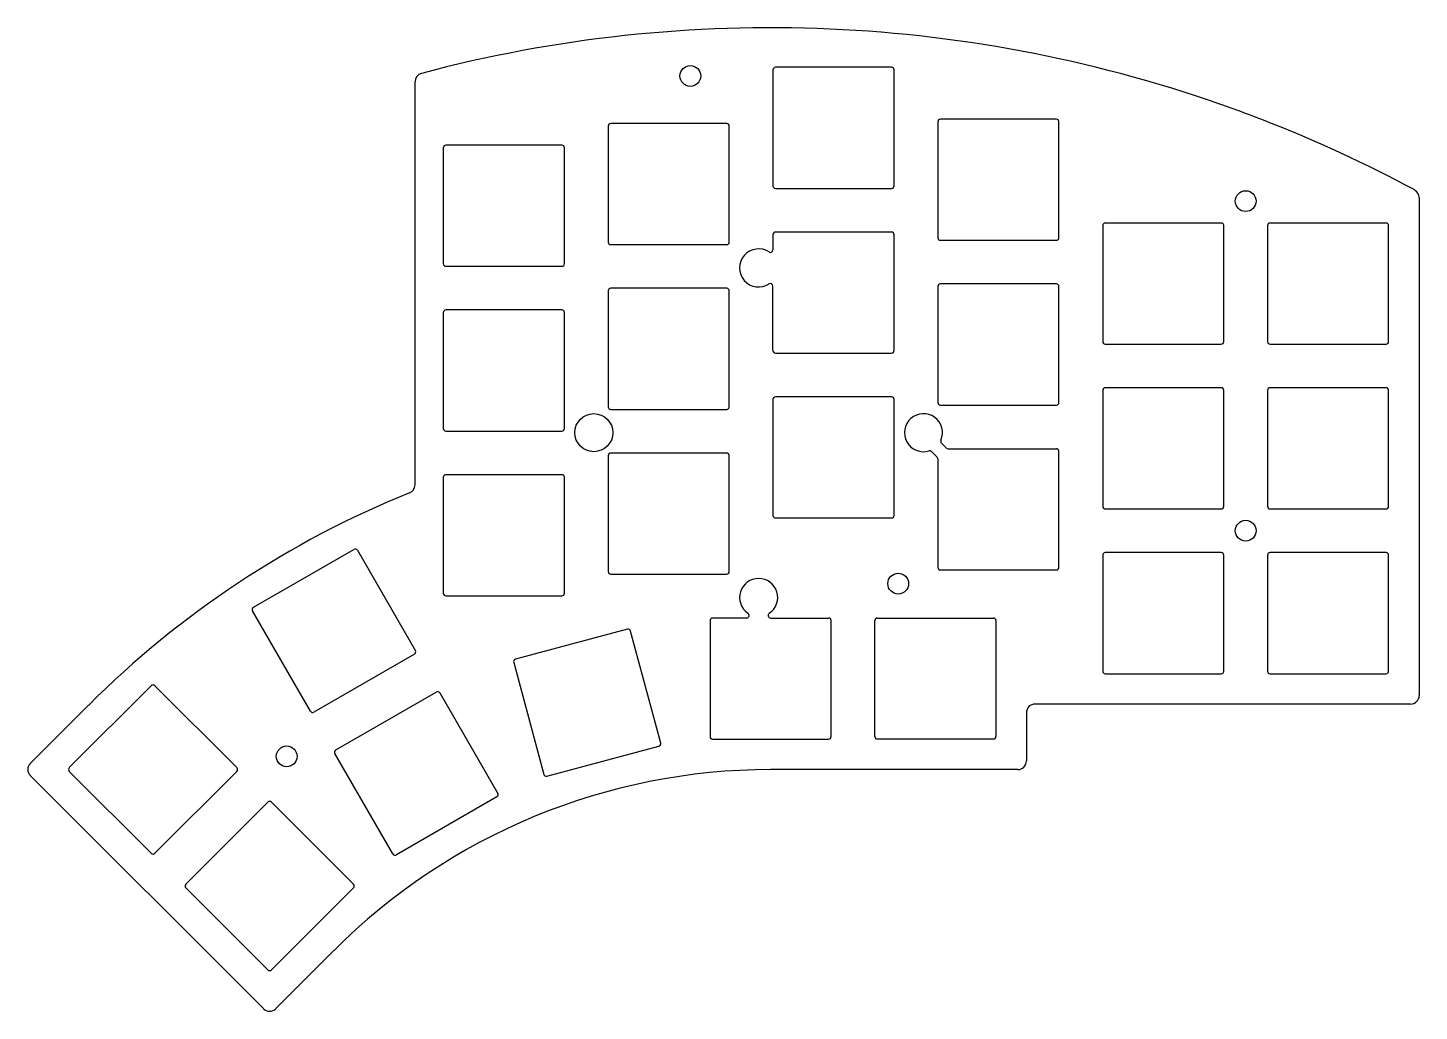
# Model space of a CAD drawing. Extents: x -75 to 86, y -53 to 60.
import ezdxf

# ---------------------------------------------------------------- set-up
doc = ezdxf.new("R2010")
doc.units = 0
doc.header["$MEASUREMENT"] = 0
doc.layers.add('MODELSKETCH_VISIBLE', color=7, linetype='CONTINUOUS')

msp = doc.modelspace()

# ---------------------------------------------------------------- linework, layer by layer
at = {"layer": 'MODELSKETCH_VISIBLE'}
for p, q in [((11.21, 55.35), (11.21, 41.95)), ((24.91, 55.65), (11.51, 55.65)), ((25.21, 41.95), (25.21, 55.35)), ((-30.16, 7.38), (-30.16, 53.98)), ((-7.84, 48.85), (-7.84, 35.45)), ((5.86, 49.15), (-7.54, 49.15)), ((6.16, 35.45), (6.16, 48.85)), ((30.26, 49.35), (30.26, 35.95)), ((43.96, 49.65), (30.56, 49.65)), ((44.26, 35.95), (44.26, 49.35)), ((-13.19, 46.65), (-26.59, 46.65)), ((-26.89, 46.35), (-26.89, 32.95)), ((-12.89, 32.95), (-12.89, 46.35)), ((11.51, 41.65), (24.91, 41.65)), ((85.89, 40.58), (85.89, -16.97)), ((49.31, 37.35), (49.31, 23.95)), ((63.01, 37.65), (49.61, 37.65)), ((63.31, 23.95), (63.31, 37.35)), ((68.36, 37.35), (68.36, 23.95)), ((82.06, 37.65), (68.66, 37.65)), ((82.36, 23.95), (82.36, 37.35)), ((11.21, 36.3), (11.21, 34.55)), ((24.91, 36.6), (11.51, 36.6)), ((25.21, 22.9), (25.21, 36.3)), ((30.56, 35.65), (43.96, 35.65)), ((-7.54, 35.15), (5.86, 35.15)), ((-26.59, 32.65), (-13.19, 32.65)), ((43.96, 30.6), (30.56, 30.6)), ((-7.84, 29.8), (-7.84, 16.4)), ((5.86, 30.1), (-7.54, 30.1)), ((6.16, 16.4), (6.16, 29.8)), ((11.21, 22.9), (11.21, 30.36)), ((30.26, 30.3), (30.26, 16.9)), ((44.26, 16.9), (44.26, 30.3)), ((-13.19, 27.6), (-26.59, 27.6)), ((-26.89, 27.3), (-26.89, 13.9)), ((-12.89, 13.9), (-12.89, 27.3)), ((11.51, 22.6), (24.91, 22.6)), ((49.61, 23.65), (63.01, 23.65)), ((68.66, 23.65), (82.06, 23.65)), ((49.31, 18.3), (49.31, 4.9)), ((63.01, 18.6), (49.61, 18.6)), ((63.31, 4.9), (63.31, 18.3)), ((68.36, 18.3), (68.36, 4.9)), ((82.06, 18.6), (68.66, 18.6)), ((82.36, 4.9), (82.36, 18.3)), ((-7.54, 16.1), (5.86, 16.1)), ((11.21, 17.25), (11.21, 3.85)), ((24.91, 17.55), (11.51, 17.55)), ((25.21, 3.85), (25.21, 17.25)), ((30.56, 16.6), (43.96, 16.6)), ((-26.59, 13.6), (-13.19, 13.6)), ((30.68, 12.2), (31.24, 11.64)), ((31.45, 11.55), (43.96, 11.55)), ((-7.84, 10.75), (-7.84, -2.65)), ((5.86, 11.05), (-7.54, 11.05)), ((6.16, -2.65), (6.16, 10.75)), ((30.17, 10.58), (29.53, 11.22)), ((30.26, 10.37), (30.26, -2.15)), ((44.26, -2.15), (44.26, 11.25)), ((-26.89, 8.25), (-26.89, -5.15)), ((-13.19, 8.55), (-26.59, 8.55)), ((-12.89, -5.15), (-12.89, 8.25)), ((11.51, 3.55), (24.91, 3.55)), ((49.61, 4.6), (63.01, 4.6)), ((68.66, 4.6), (82.06, 4.6)), ((-48.84, -6.78), (-37.23, -0.08)), ((-36.82, -0.19), (-30.12, -11.79)), ((49.31, -0.75), (49.31, -14.15)), ((63.01, -0.45), (49.61, -0.45)), ((63.31, -14.15), (63.31, -0.75)), ((68.36, -0.75), (68.36, -14.15)), ((82.06, -0.45), (68.66, -0.45)), ((82.36, -14.15), (82.36, -0.75)), ((-7.54, -2.95), (5.86, -2.95)), ((30.56, -2.45), (43.96, -2.45)), ((-26.59, -5.45), (-13.19, -5.45)), ((-42.25, -18.79), (-48.95, -7.19)), ((8.15, -8.02), (4.23, -8.02)), ((10.95, -8.02), (17.63, -8.02)), ((23.28, -8.02), (36.68, -8.02)), ((-5.6, -9.31), (-18.55, -12.78)), ((-1.77, -22.47), (-5.24, -9.52)), ((3.93, -8.32), (3.93, -21.72)), ((17.93, -21.72), (17.93, -8.32)), ((22.98, -21.72), (22.98, -8.32)), ((36.98, -8.32), (36.98, -21.72)), ((-30.23, -12.2), (-41.84, -18.9)), ((-18.76, -13.15), (-15.29, -26.09)), ((49.61, -14.45), (63.01, -14.45)), ((68.66, -14.45), (82.06, -14.45)), ((-70.13, -25.31), (-60.65, -15.84)), ((-60.23, -15.84), (-50.75, -25.31)), ((-39.31, -23.27), (-27.71, -16.57)), ((-27.3, -16.68), (-20.6, -28.29)), ((-74.62, -24.82), (-67.88, -18.08)), ((40.5, -18.97), (40.5, -24.54)), ((84.89, -17.97), (41.5, -17.97)), ((4.23, -22.02), (17.63, -22.02)), ((36.68, -22.02), (23.28, -22.02)), ((-32.72, -35.29), (-39.42, -23.68)), ((-14.92, -26.3), (-1.98, -22.83)), ((39.5, -25.54), (10.93, -25.54)), ((-47.67, -53.17), (-74.62, -26.23)), ((-60.65, -35.21), (-70.13, -25.74)), ((-60.23, -35.21), (-50.75, -25.74)), ((-20.71, -28.7), (-32.31, -35.4)), ((-47.18, -29.31), (-56.65, -38.78)), ((-37.28, -38.78), (-46.76, -29.31)), ((-56.65, -39.21), (-47.18, -48.68)), ((-46.76, -48.68), (-37.28, -39.21)), ((-39.53, -46.44), (-46.26, -53.17))]:
    msp.add_line(p, q, dxfattribs=at)
for centre, radius in [((1.66, 54.65), 1.2), ((65.84, 40.18), 1.2), ((-9.5, 13.41), 2.2), ((65.84, 2.08), 1.2), ((25.68, -4.04), 1.2), ((-44.99, -24.01), 1.2)]:
    msp.add_circle(centre, radius, dxfattribs=at)
for centre, radius, start, end in [((10.93, -96.89), 157.11, 70.1066, 104.8807), ((-29.16, 53.98), 1, 104.8807, 180), ((11.51, 55.35), 0.3, 90, 180), ((24.91, 55.35), 0.3, 0, 90), ((10.93, -96.89), 157.11, 68.7355, 70.1066), ((-7.54, 48.85), 0.3, 90, 180), ((5.86, 48.85), 0.3, 0, 90), ((30.56, 49.35), 0.3, 90, 180), ((43.96, 49.35), 0.3, 0, 90), ((10.93, -96.89), 157.11, 61.7196, 68.7355), ((-26.59, 46.35), 0.3, 90, 180), ((-13.19, 46.35), 0.3, 0, 90), ((11.51, 41.95), 0.3, 180, 270), ((24.91, 41.95), 0.3, 270, 0), ((84.89, 40.58), 1, 0, 61.7196), ((49.61, 37.35), 0.3, 90, 180), ((63.01, 37.35), 0.3, 0, 90), ((68.66, 37.35), 0.3, 90, 180), ((82.06, 37.35), 0.3, 0, 90), ((-7.54, 35.45), 0.3, 180, 270), ((5.86, 35.45), 0.3, 270, 0), ((11.51, 36.3), 0.3, 90, 180), ((24.91, 36.3), 0.3, 0, 90), ((30.56, 35.95), 0.3, 180, 270), ((43.96, 35.95), 0.3, 270, 0), ((9.55, 32.46), 2.2, 56.9259, 303.0741), ((10.91, 34.55), 0.3, 236.9259, 0), ((-26.59, 32.95), 0.3, 180, 270), ((-13.19, 32.95), 0.3, 270, 0), ((10.91, 30.36), 0.3, 0, 123.0741), ((30.56, 30.3), 0.3, 90, 180), ((43.96, 30.3), 0.3, 0, 90), ((-7.54, 29.8), 0.3, 90, 180), ((5.86, 29.8), 0.3, 0, 90), ((-26.59, 27.3), 0.3, 90, 180), ((-13.19, 27.3), 0.3, 0, 90), ((11.51, 22.9), 0.3, 180, 270), ((24.91, 22.9), 0.3, 270, 0), ((49.61, 23.95), 0.3, 180, 270), ((63.01, 23.95), 0.3, 270, 0), ((68.66, 23.95), 0.3, 180, 270), ((82.06, 23.95), 0.3, 270, 0), ((49.61, 18.3), 0.3, 90, 180), ((63.01, 18.3), 0.3, 0, 90), ((68.66, 18.3), 0.3, 90, 180), ((82.06, 18.3), 0.3, 0, 90), ((-7.54, 16.4), 0.3, 180, 270), ((5.86, 16.4), 0.3, 270, 0), ((11.51, 17.25), 0.3, 90, 180), ((24.91, 17.25), 0.3, 0, 90), ((30.56, 16.9), 0.3, 180, 270), ((43.96, 16.9), 0.3, 270, 0), ((28.6, 13.41), 2.2, 336.5028, 286.7413), ((-26.59, 13.9), 0.3, 180, 270), ((-13.19, 13.9), 0.3, 270, 0), ((29.32, 11.01), 0.3, 45, 106.7413), ((30.89, 12.41), 0.3, 156.5028, 225), ((31.45, 11.85), 0.3, 225, 270), ((43.96, 11.25), 0.3, 0, 90), ((-7.54, 10.75), 0.3, 90, 180), ((5.86, 10.75), 0.3, 0, 90), ((29.96, 10.37), 0.3, 0, 45), ((-26.59, 8.25), 0.3, 90, 180), ((-13.19, 8.25), 0.3, 0, 90), ((10.93, -96.89), 111.45, 111.9806, 135), ((-31.16, 7.38), 1, 291.9806, 0), ((49.61, 4.9), 0.3, 180, 270), ((63.01, 4.9), 0.3, 270, 0), ((68.66, 4.9), 0.3, 180, 270), ((82.06, 4.9), 0.3, 270, 0), ((11.51, 3.85), 0.3, 180, 270), ((24.91, 3.85), 0.3, 270, 0), ((-37.08, -0.34), 0.3, 30, 120), ((49.61, -0.75), 0.3, 90, 180), ((63.01, -0.75), 0.3, 0, 90), ((68.66, -0.75), 0.3, 90, 180), ((82.06, -0.75), 0.3, 0, 90), ((-7.54, -2.65), 0.3, 180, 270), ((5.86, -2.65), 0.3, 270, 0), ((30.56, -2.15), 0.3, 180, 270), ((43.96, -2.15), 0.3, 270, 0), ((9.55, -5.64), 2.2, 303.9783, 236.0217), ((-26.59, -5.15), 0.3, 180, 270), ((-13.19, -5.15), 0.3, 270, 0), ((-48.69, -7.04), 0.3, 120, 210), ((4.23, -8.32), 0.3, 90, 180), ((8.15, -7.72), 0.3, 270, 56.0217), ((10.95, -7.72), 0.3, 123.9783, 270), ((17.63, -8.32), 0.3, 0, 90), ((23.28, -8.32), 0.3, 90, 180), ((36.68, -8.32), 0.3, 0, 90), ((-5.53, -9.6), 0.3, 15, 105), ((-30.38, -11.94), 0.3, 300, 30), ((-18.47, -13.07), 0.3, 105, 195), ((49.61, -14.15), 0.3, 180, 270), ((63.01, -14.15), 0.3, 270, 0), ((68.66, -14.15), 0.3, 180, 270), ((82.06, -14.15), 0.3, 270, 0), ((-60.44, -16.05), 0.3, 45, 135), ((-27.56, -16.83), 0.3, 30, 120), ((84.89, -16.97), 1, 270, 0), ((-41.99, -18.64), 0.3, 210, 300), ((41.5, -18.97), 1, 90, 180), ((-2.06, -22.54), 0.3, 285, 15), ((4.23, -21.72), 0.3, 180, 270), ((17.63, -21.72), 0.3, 270, 0), ((23.28, -21.72), 0.3, 180, 270), ((36.68, -21.72), 0.3, 270, 0), ((-39.16, -23.53), 0.3, 120, 210), ((-73.91, -25.53), 1, 135, 225), ((-69.91, -25.53), 0.3, 135, 225), ((-50.96, -25.53), 0.3, 315, 45), ((10.93, -96.89), 71.35, 90, 135), ((39.5, -24.54), 1, 270, 0), ((-15, -26.01), 0.3, 195, 285), ((-20.86, -28.44), 0.3, 300, 30), ((-46.97, -29.52), 0.3, 45, 135), ((-60.44, -35), 0.3, 225, 315), ((-32.46, -35.14), 0.3, 210, 300), ((-56.44, -39), 0.3, 135, 225), ((-37.49, -39), 0.3, 315, 45), ((-46.97, -48.47), 0.3, 225, 315), ((-46.97, -52.47), 1, 225, 315)]:
    msp.add_arc(centre, radius, start, end, dxfattribs=at)

doc.saveas('drawing.dxf')
